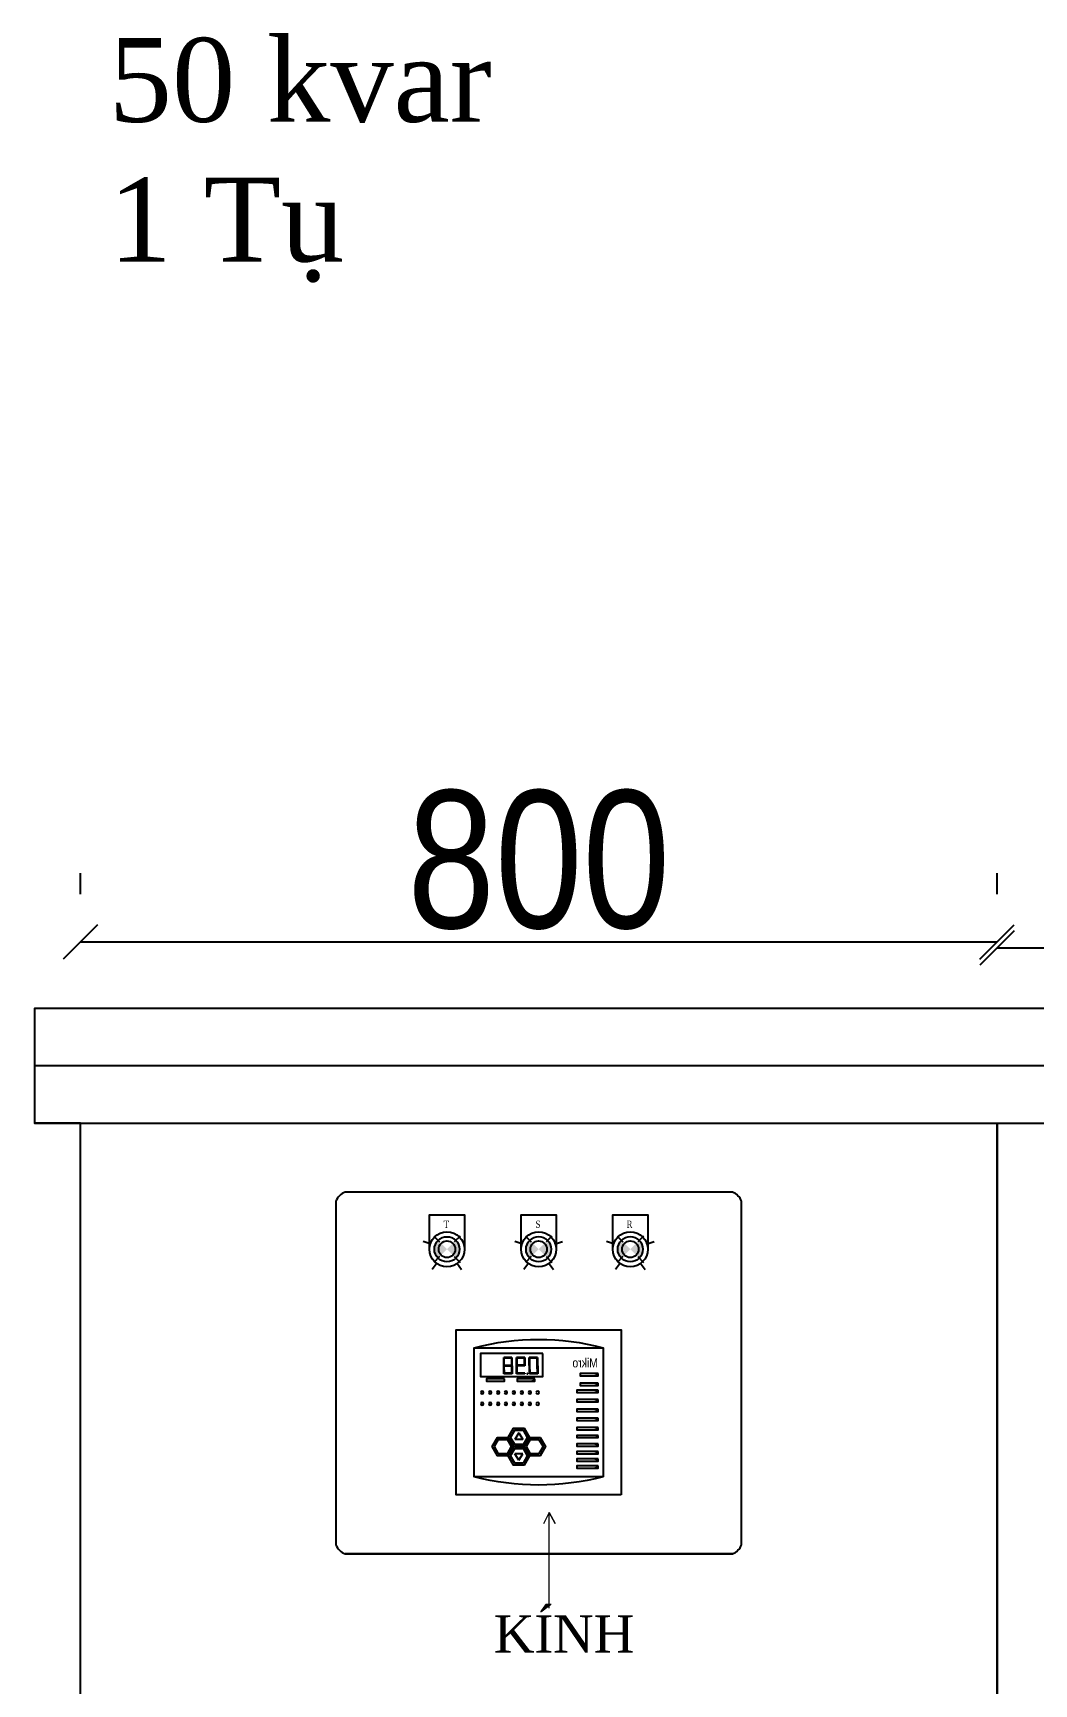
# Model space of a CAD drawing. Header units: millimetres. Extents: x 330554 to 656471, y 11007 to 130943.
# Drawn here: x 414590 to 415464, y 94741 to 96182 of the extents above; entities that cross this region are included whole.
import ezdxf
from ezdxf.enums import TextEntityAlignment as Align

# ---------------------------------------------------------------- set-up
doc = ezdxf.new("R2010")
doc.units = ezdxf.units.MM
doc.header["$LTSCALE"] = 6
for name, color, linetype in [('BASBAR', 1, 'Continuous'), ('INSIDE', 6, 'Continuous'), ('Khung Bao', 101, 'Continuous'), ('KICHTHUOC', 3, 'Continuous'), ('thước đo', 3, 'Continuous'), ('đèn báo pha', 10, 'Continuous')]:
    doc.layers.add(name, color=color, linetype=linetype)
doc.layers.add('Text KHUNG TEN', color=42, linetype='Continuous', lineweight=20)
doc.styles.add('Khung ten', font='VHELVCN.TTF', dxfattribs={"height": 30})
doc.styles.add('SIMPLEX', font='times.ttf', dxfattribs={"width": 0.7})
doc.styles.get("Standard").update_dxf_attribs({"font": 'VHELVCN.TTF', "height": 120})
doc.styles.add('tieu de', font='arialbd.ttf', dxfattribs={"height": 120})
doc.dimstyles.new('TL11', dxfattribs={"dimtxt": 60, "dimasz": 30, "dimexe": 60, "dimexo": 200, "dimgap": 10, "dimtad": 1, "dimtoh": 1, "dimdec": 0, "dimzin": 0, "dimdsep": 46, "dimtxsty": 'Standard', "dimblk": 'OBLIQUE', "dimcen": 0.09, "dimclrd": 6, "dimclre": 6, "dimclrt": 4, "dimadec": 0, "dimazin": 0, "dimtfac": 1, "dimtdec": 0, "dimtofl": 0, "dimtmove": 0, "dimatfit": 3, "dimldrblk": 'OBLIQUE', "dimfxl": 10, "dimtzin": 0, "dimarcsym": 0})

# ---------------------------------------------------------------- blocks, each defined once
blk = doc.blocks.new('bo dk tu bu')
at = {"color": 1, "ltscale": 0.1}
for p, q in [((23, 74.4), (22.9, 60.7)), ((23, 74.4), (30, 74.4)), ((23.5, 73.9), (23.5, 67.8)), ((23.5, 73.9), (29.5, 73.9)), ((29.5, 67.8), (29.5, 73.9)), ((29.9, 60.7), (30, 74.4)), ((33.9, 74.4), (33.8, 67.3)), ((33.9, 74.4), (40.9, 74.4)), ((34.4, 73.9), (34.4, 67.8)), ((34.4, 73.9), (40.4, 73.9)), ((40.4, 67.8), (40.4, 73.9)), ((40.8, 60.7), (40.9, 74.4)), ((44.7, 74.3), (44.6, 60.6)), ((44.7, 74.3), (51.7, 74.3)), ((45.2, 73.8), (45.2, 67.7)), ((45.2, 73.8), (51.2, 73.8)), ((51.2, 67.7), (51.2, 73.8)), ((51.6, 60.6), (51.7, 74.3)), ((22.9, 60.7), (29.9, 60.7)), ((23.5, 67.8), (23.4, 61.2)), ((23.4, 61.2), (29.4, 61.2)), ((29.4, 61.2), (29.5, 67.8)), ((33.8, 61.2), (33.7, 60.7)), ((33.7, 60.7), (40.8, 60.7)), ((33.8, 67.3), (40.4, 67.3)), ((33.8, 61.2), (40.3, 61.2)), ((34.2, 61.2), (34.2, 61.2)), ((34.4, 67.8), (40.4, 67.8)), ((40.3, 61.2), (40.4, 67.3)), ((44.6, 60.6), (51.6, 60.6)), ((45.2, 67.2), (45.1, 61.1)), ((45.1, 61.1), (51.1, 61.1)), ((45.2, 67.7), (51.2, 67.7)), ((45.2, 67.2), (51.2, 67.2)), ((51.1, 61.1), (51.2, 67.2))]:
    blk.add_line(p, q, dxfattribs=at)
at = {"ltscale": 0.1}
for p, q in [((38.9, 10.4), (35.4, 4.9)), ((35.4, 4.9), (42.3, 4.9)), ((38.9, 10.4), (42.3, 4.9)), ((38.9, -12.8), (35.4, -7.3)), ((35.4, -7.3), (42.3, -7.3)), ((38.9, -12.8), (42.3, -7.3))]:
    blk.add_line(p, q, dxfattribs=at)
for points in [[(18.6, 77.9), (71.5, 77.9), (71.5, 58.2), (18.6, 58.2)], [(-28.4, 60.8), (-13.3, 60.8), (-13.3, 58.8), (-28.4, 58.8)], [(25.2, 56.4), (40.3, 56.4), (40.3, 54.4), (25.2, 54.4)], [(51.1, 56.4), (66.2, 56.4), (66.2, 54.4), (51.1, 54.4)], [(-28.4, 52.7), (-13.3, 52.7), (-13.3, 50.7), (-28.4, 50.7)], [(-28.4, 46.6), (-10.2, 46.6), (-10.2, 44.6), (-28.4, 44.6)], [(-28.4, 38.8), (-10.2, 38.8), (-10.2, 36.8), (-28.4, 36.8)], [(-28.4, 30.6), (-10.2, 30.6), (-10.2, 28.7), (-28.4, 28.7)], [(-28.4, 23), (-10.2, 23), (-10.2, 21), (-28.4, 21)], [(-28.4, 15), (-10.2, 15), (-10.2, 13), (-28.4, 13)], [(47.9, 6.6), (43.4, 14.5), (34.4, 14.5), (29.8, 6.6), (34.4, -1.2), (43.4, -1.2)], [(-28.4, 8.4), (-10.2, 8.4), (-10.2, 6.5), (-28.4, 6.5)], [(-28.4, 1.1), (-10.2, 1.1), (-10.2, -0.9), (-28.4, -0.9)], [(34.4, -1.2), (29.8, 6.6), (20.8, 6.6), (16.3, -1.2), (20.8, -9), (29.8, -9)], [(32.4, -1.2), (28.9, 4.9), (21.8, 4.9), (18.2, -1.2), (21.8, -7.3), (28.9, -7.3)], [(45.9, 6.6), (42.4, 12.8), (35.3, 12.8), (31.8, 6.6), (35.3, 0.5), (42.4, 0.5)], [(61.5, -1.2), (57, 6.6), (47.9, 6.6), (43.4, -1.2), (47.9, -9), (57, -9)], [(59.5, -1.2), (56, 4.9), (48.9, 4.9), (45.4, -1.2), (48.9, -7.3), (56, -7.3)], [(-28.4, -5.2), (-10.2, -5.2), (-10.2, -7.2), (-28.4, -7.2)], [(-28.4, -11.6), (-10.2, -11.6), (-10.2, -13.6), (-28.4, -13.6)], [(47.9, -9), (43.4, -1.2), (34.4, -1.2), (29.8, -9), (34.4, -16.9), (43.4, -16.9)], [(46, -9), (42.4, -2.9), (35.3, -2.9), (31.8, -9), (35.3, -15.1), (42.4, -15.1)], [(-28.4, -17.4), (-10.2, -17.4), (-10.2, -19.4), (-28.4, -19.4)]]:
    blk.add_lwpolyline(points, close=True, dxfattribs=at)
at = {"color": 1, "ltscale": 0.1}
for centre, radius in [((-27, 59.8), 0.739), ((26.5, 55.4), 0.739), ((31.6, 60.7), 0.242), ((22.9, 44.8), 1.15), ((29.6, 44.8), 1.15), ((36.3, 44.8), 1.15)]:
    blk.add_circle(centre, radius, dxfattribs=at)
at = {"ltscale": 0.1}
for centre, radius in [((-27, 51.7), 0.739), ((-27, 45.6), 0.739), ((43.1, 44.8), 1.15), ((49.8, 44.8), 1.15), ((56.5, 44.8), 1.15), ((63.3, 44.8), 1.15), ((70, 44.8), 1.15), ((-27, 37.8), 0.739), ((-27, 29.6), 0.739), ((22.9, 35.2), 1.15), ((29.6, 35.2), 1.15), ((36.3, 35.2), 1.15), ((43.1, 35.2), 1.15), ((49.8, 35.2), 1.15), ((56.5, 35.2), 1.15), ((63.3, 35.2), 1.15), ((70, 35.2), 1.15), ((-27, 22), 0.739), ((-27, 14), 0.739), ((-27, 7.4), 0.739), ((-27, 0.1), 0.739), ((-27, -6.2), 0.739), ((-27, -12.6), 0.739), ((-27, -18.4), 0.739)]:
    blk.add_circle(centre, radius, dxfattribs=at)
at = {"layer": 'INSIDE', "color": 6}
for points in [[(-47.9, -42), (92.1, -42), (92.1, 98), (-47.9, 98)], [(-32.6, -26.7), (76.8, -26.7), (76.8, 82.7), (-32.6, 82.7)]]:
    blk.add_lwpolyline(points, close=True, dxfattribs=at)
for centre, start, end in [((22.1, -124.5), 75.2113, 104.7887), ((22.1, 180.5), 255.2113, 284.7887)]:
    blk.add_arc(centre, 214.3, start, end, dxfattribs=at)
at = {"layer": 'Text KHUNG TEN', "color": 5, "lineweight": 13, "style": 'Khung ten'}
blk.add_text('Mikro', height=7.71, dxfattribs=at).set_placement((-28.2, 69.9), align=Align.MIDDLE_LEFT)
blk = doc.blocks.new('_Oblique')
at = {"color": 0, "lineweight": -2}
blk.add_line((-0.5, -0.5), (0.5, 0.5), dxfattribs=at)
blk = doc.blocks.new('*D555')
at = {"layer": 'Defpoints', "color": 0, "transparency": 16777216}
for p in [(415431.6, 95388.9), (414631.6, 95230.7), (415431.6, 95230.7)]:
    blk.add_point(p, dxfattribs=at)
at = {"layer": 'Khung Bao', "color": 6, "lineweight": -2, "transparency": 16777216}
for p, q in [((414631.6, 95430.7), (414631.6, 95448.9)), ((415431.6, 95430.7), (415431.6, 95448.9)), ((414631.6, 95388.9), (415431.6, 95388.9))]:
    blk.add_line(p, q, dxfattribs=at)
at = {"layer": 'Khung Bao', "color": 6, "lineweight": -2, "transparency": 16777216, "xscale": 30, "yscale": 30, "zscale": 30, "rotation": 180}
blk.add_blockref('_Oblique', (414631.6, 95388.9), dxfattribs=at)
at = {"layer": 'Khung Bao', "color": 6, "lineweight": -2, "transparency": 16777216, "xscale": 30, "yscale": 30, "zscale": 30}
blk.add_blockref('_Oblique', (415431.6, 95388.9), dxfattribs=at)
at = {"layer": 'Khung Bao', "color": 4, "transparency": 16777216, "insert": (415031.6, 95460.2), "char_height": 120, "attachment_point": 5}
blk.add_mtext('800', dxfattribs=at)
blk = doc.blocks.new('*D556')
at = {"layer": 'Defpoints', "color": 0, "transparency": 16777216}
for p in [(416231.6, 95383.7), (415431.6, 95235.7), (416231.6, 95230.7)]:
    blk.add_point(p, dxfattribs=at)
at = {"layer": 'Khung Bao', "color": 6, "lineweight": -2, "transparency": 16777216}
for p, q in [((415431.6, 95435.7), (415431.6, 95443.7)), ((416231.6, 95430.7), (416231.6, 95443.7)), ((415431.6, 95383.7), (416231.6, 95383.7))]:
    blk.add_line(p, q, dxfattribs=at)
at = {"layer": 'Khung Bao', "color": 6, "lineweight": -2, "transparency": 16777216, "xscale": 30, "yscale": 30, "zscale": 30, "rotation": 180}
blk.add_blockref('_Oblique', (415431.6, 95383.7), dxfattribs=at)
at = {"layer": 'Khung Bao', "color": 6, "lineweight": -2, "transparency": 16777216, "xscale": 30, "yscale": 30, "zscale": 30}
blk.add_blockref('_Oblique', (416231.6, 95383.7), dxfattribs=at)
at = {"layer": 'Khung Bao', "color": 4, "transparency": 16777216, "insert": (415831.6, 95454.9), "char_height": 120, "attachment_point": 5}
blk.add_mtext('800', dxfattribs=at)
blk = doc.blocks.new('*D557')
at = {"layer": 'Defpoints', "color": 0, "transparency": 16777216}
for p in [(414591.6, 95330.7), (414543.2, 93530.7), (414631.6, 93530.7)]:
    blk.add_point(p, dxfattribs=at)
at = {"layer": 'Khung Bao', "color": 6, "lineweight": -2, "transparency": 16777216}
for p, q in [((414391.6, 95330.7), (414483.2, 95330.7)), ((414543.2, 95330.7), (414543.2, 93530.7)), ((414431.6, 93530.7), (414483.2, 93530.7))]:
    blk.add_line(p, q, dxfattribs=at)
at = {"layer": 'Khung Bao', "color": 6, "lineweight": -2, "transparency": 16777216, "xscale": 30, "yscale": 30, "zscale": 30}
for p, rotation in [((414543.2, 95330.7), 90), ((414543.2, 93530.7), 270)]:
    blk.add_blockref('_Oblique', p, dxfattribs=dict(at, rotation=rotation))
at = {"layer": 'Khung Bao', "color": 4, "transparency": 16777216, "insert": (414472, 94430.7), "char_height": 120, "attachment_point": 5, "rotation": 90}
blk.add_mtext('1800', dxfattribs=at)

msp = doc.modelspace()

# ---------------------------------------------------------------- hatches: boundary and pattern name
at = {"layer": 'KICHTHUOC', "ltscale": 8}
h = msp.add_hatch(color=2, dxfattribs=at)
h.paths.add_polyline_path([(415023.722, 95112.956, -0.19891237), (415020.5, 95120.734, -0.19891237), (415023.722, 95128.512), (415031.5, 95120.734)])
h.paths.add_polyline_path([(415039.278, 95112.956), (415031.5, 95120.734), (415039.278, 95128.512, -0.19891237), (415042.5, 95120.734, -0.19891237)])
at = {"layer": 'thước đo', "ltscale": 8}
h = msp.add_hatch(color=256, dxfattribs=at)
h.paths.add_polyline_path([(414943.696, 95112.946, -0.19891237), (414940.474, 95120.724, -0.19891237), (414943.696, 95128.502), (414951.474, 95120.724)])
h.paths.add_polyline_path([(414959.252, 95112.946), (414951.474, 95120.724), (414959.252, 95128.502, -0.19891237), (414962.474, 95120.724, -0.19891237)])
at = {"layer": 'đèn báo pha', "ltscale": 8}
h = msp.add_hatch(color=1, dxfattribs=at)
h.paths.add_polyline_path([(415103.722, 95112.956, -0.19891237), (415100.5, 95120.734, -0.19891237), (415103.722, 95128.512), (415111.5, 95120.734)])
h.paths.add_polyline_path([(415119.278, 95112.956), (415111.5, 95120.734), (415119.278, 95128.512, -0.19891237), (415122.5, 95120.734, -0.19891237)])

# ---------------------------------------------------------------- linework, layer by layer
at = {"ltscale": 8}
for p, q in [((414936.224, 95143.051), (414936.224, 95150.675)), ((415016.25, 95143.06), (415016.25, 95150.685)), ((415096.25, 95143.06), (415096.25, 95150.685))]:
    msp.add_line(p, q, dxfattribs=at)
at = {"color": 8}
for p, q in [((415100.01, 95132.224), (415105.066, 95127.168)), ((415100.01, 95132.224), (415105.066, 95127.168)), ((415122.991, 95132.224), (415117.935, 95127.168)), ((415122.991, 95132.224), (415117.935, 95127.168)), ((415105.066, 95114.299), (415100.01, 95109.243)), ((415105.066, 95114.299), (415100.01, 95109.243)), ((415117.935, 95114.299), (415122.991, 95109.243)), ((415117.935, 95114.299), (415122.991, 95109.243))]:
    msp.add_line(p, q, dxfattribs=at)
at = {"ltscale": 8}
msp.add_circle((415111.5, 95120.734), 15.249, dxfattribs=at)
at = {"linetype": 'ByBlock', "lineweight": 18, "ltscale": 8}
msp.add_circle((415111.5, 95120.734), 7.225, dxfattribs=at)
at = {"layer": 'BASBAR', "color": 6}
for points in [[(414936.298, 95122.214), (414936.224, 95122.214), (414936.224, 95150.675), (414966.65, 95150.675), (414966.65, 95122.214)], [(415016.324, 95122.223), (415016.25, 95122.223), (415016.25, 95150.685), (415046.676, 95150.685), (415046.676, 95122.223)], [(415096.324, 95122.223), (415096.25, 95122.223), (415096.25, 95150.685), (415126.676, 95150.685), (415126.676, 95122.223)]]:
    msp.add_lwpolyline(points, dxfattribs=at)
at = {"layer": 'KICHTHUOC', "color": 2, "ltscale": 8}
for p, q in [((415020.01, 95132.224), (415025.066, 95127.168)), ((415042.991, 95132.224), (415037.935, 95127.168)), ((415017.608, 95125.248), (415010.745, 95127.477)), ((415045.393, 95125.248), (415052.255, 95127.477)), ((415022.914, 95108.916), (415018.673, 95103.079)), ((415025.066, 95114.299), (415020.01, 95109.243)), ((415037.935, 95114.299), (415042.991, 95109.243)), ((415040.086, 95108.916), (415044.327, 95103.079))]:
    msp.add_line(p, q, dxfattribs=at)
for radius in [15.249, 15.249, 11, 11, 11, 11, 11, 11, 11, 11, 11, 11, 11, 11, 11, 11, 11, 11, 11, 11, 11, 11, 11, 11, 11, 11, 11, 7.225, 7.225]:
    msp.add_circle((415031.5, 95120.734), radius, dxfattribs=at)
at = {"layer": 'KICHTHUOC', "ltscale": 8}
msp.add_circle((415111.5, 95120.734), 11, dxfattribs=at)
msp.add_circle((415111.5, 95120.734), 11, dxfattribs=at)
msp.add_circle((415111.5, 95120.734), 11, dxfattribs=at)
msp.add_circle((415111.5, 95120.734), 11, dxfattribs=at)
msp.add_circle((415111.5, 95120.734), 11, dxfattribs=at)
msp.add_circle((415111.5, 95120.734), 11, dxfattribs=at)
at = {"layer": 'thước đo', "color": 0, "linetype": 'ByBlock', "ltscale": 8}
for p, q in [((416271.602, 95280.685), (414591.602, 95280.685)), ((414631.602, 95230.685), (414591.602, 95230.685)), ((415111.5, 94854.868), (414862.568, 94854.868)), ((415200.636, 94854.868), (414862.568, 94854.868))]:
    msp.add_line(p, q, dxfattribs=at)
at = {"layer": 'thước đo', "ltscale": 8}
for p, q in [((414939.984, 95132.214), (414945.039, 95127.159)), ((414962.965, 95132.214), (414957.909, 95127.159)), ((414937.581, 95125.238), (414930.719, 95127.468)), ((414942.888, 95108.906), (414938.647, 95103.069)), ((414945.039, 95114.289), (414939.984, 95109.233)), ((414957.909, 95114.289), (414962.965, 95109.233)), ((414960.06, 95108.906), (414964.301, 95103.069))]:
    msp.add_line(p, q, dxfattribs=at)
at = {"layer": 'thước đo', "color": 7, "lineweight": 18, "ltscale": 8}
for p, q in [((415040.794, 94891.063), (415035.794, 94881.063)), ((415040.794, 94807.563), (415040.794, 94891.063)), ((415040.794, 94891.063), (415045.794, 94881.563)), ((415045.794, 94881.563), (415040.794, 94891.063))]:
    msp.add_line(p, q, dxfattribs=at)
at = {"layer": 'thước đo', "color": 0, "linetype": 'ByBlock', "ltscale": 8}
for points in [[(416271.602, 95330.685), (414591.602, 95330.685), (414591.602, 95230.685), (416271.602, 95230.685)], [(416231.602, 93630.685), (414631.602, 93630.685), (414631.602, 95230.685), (416231.602, 95230.685)], [(415431.602, 93630.685), (414631.602, 93630.685), (414631.602, 95230.685), (415431.602, 95230.685)], [(416231.602, 93630.685), (415431.602, 93630.685), (415431.602, 95230.685), (416231.602, 95230.685)]]:
    msp.add_lwpolyline(points, close=True, dxfattribs=at)
for points in [[(414854.602, 95162.617), (414854.602, 94862.936)], [(415200.636, 95170.685), (414862.568, 95170.685)], [(415208.602, 94862.936), (415208.602, 95162.617)], [(414862.568, 94854.868), (415200.636, 94854.868)]]:
    msp.add_lwpolyline(points, dxfattribs=at)
at = {"layer": 'thước đo', "ltscale": 8}
for centre, radius in [((414951.474, 95120.724), 15.249), ((414951.474, 95120.724), 15.249), ((414951.474, 95120.724), 11), ((414951.474, 95120.724), 11), ((414951.474, 95120.724), 11), ((414951.474, 95120.724), 11), ((414951.474, 95120.724), 11), ((414951.474, 95120.724), 11), ((414951.474, 95120.724), 11), ((414951.474, 95120.724), 11), ((414951.474, 95120.724), 11), ((414951.474, 95120.724), 11), ((414951.474, 95120.724), 11), ((414951.474, 95120.724), 11), ((414951.474, 95120.724), 11), ((414951.474, 95120.724), 11), ((414951.474, 95120.724), 11), ((414951.474, 95120.724), 11), ((414951.474, 95120.724), 11), ((414951.474, 95120.724), 11), ((414951.474, 95120.724), 11), ((414951.474, 95120.724), 11), ((414951.474, 95120.724), 11), ((414951.474, 95120.724), 11), ((414951.474, 95120.724), 11), ((414951.474, 95120.724), 11), ((414951.474, 95120.724), 11), ((415111.5, 95120.734), 11), ((414951.474, 95120.724), 7.225), ((414951.474, 95120.724), 7.225)]:
    msp.add_circle(centre, radius, dxfattribs=at)
at = {"layer": 'thước đo', "color": 0, "linetype": 'ByBlock', "ltscale": 8}
for centre, start, end in [((414867.694, 95157.657), 111.478051, 159.25288), ((414867.694, 95157.657), 111.478051, 159.25288), ((415195.51, 95157.657), 20.74712, 68.521949), ((415195.51, 95157.657), 20.74712, 68.521949), ((414867.694, 94867.895), 200.74712, 248.521949), ((414867.694, 94867.895), 200.74712, 248.521949), ((415195.51, 94867.895), 291.478051, 339.25288), ((415195.51, 94867.895), 291.478051, 339.25288)]:
    msp.add_arc(centre, 14, start, end, dxfattribs=at)
at = {"layer": 'đèn báo pha', "color": 1, "ltscale": 8}
for p, q in [((414936.224, 95120.542), (414936.224, 95143.051)), ((415016.25, 95120.552), (415016.25, 95143.06)), ((415096.25, 95120.552), (415096.25, 95143.06)), ((415097.608, 95125.248), (415090.745, 95127.477)), ((415125.393, 95125.248), (415132.255, 95127.477)), ((415102.914, 95108.916), (415098.673, 95103.079)), ((415120.086, 95108.916), (415124.327, 95103.079))]:
    msp.add_line(p, q, dxfattribs=at)
for radius in [15.249, 11, 11, 11, 11, 11, 11, 11, 11, 11, 11, 11, 11, 7.225]:
    msp.add_circle((415111.5, 95120.734), radius, dxfattribs=at)
at = {"layer": 'đèn báo pha', "ltscale": 8}
msp.add_circle((415111.5, 95120.734), 11, dxfattribs=at)
msp.add_circle((415111.5, 95120.734), 11, dxfattribs=at)
msp.add_circle((415111.5, 95120.734), 11, dxfattribs=at)
msp.add_circle((415111.5, 95120.734), 11, dxfattribs=at)
msp.add_circle((415111.5, 95120.734), 11, dxfattribs=at)
msp.add_circle((415111.5, 95120.734), 11, dxfattribs=at)

# ---------------------------------------------------------------- block references
at = {"xscale": -1.028571428963915, "yscale": 1.028571428993018, "zscale": 1.028571428993018}
msp.add_blockref('bo dk tu bu', (415054.201, 94949.745), dxfattribs=at)

# ---------------------------------------------------------------- texts
at = {"linetype": 'ByBlock', "lineweight": 18, "ltscale": 8, "insert": (415114.987, 94801.304), "char_height": 32.4648, "width": 3213.16342, "attachment_point": 3}
msp.add_mtext('{\\fTimes New Roman|b0|i0|c0|p18; KÍNH}', dxfattribs=at)
at = {"layer": 'KICHTHUOC', "color": 2, "ltscale": 8, "style": 'SIMPLEX', "width": 0.8}
msp.add_text('S', height=6.3, dxfattribs=at).set_placement((415030.913, 95142.563), align=Align.MIDDLE_CENTER)
at = {"layer": 'thước đo', "ltscale": 8, "style": 'SIMPLEX', "width": 0.8}
msp.add_text('T', height=6.3, dxfattribs=at).set_placement((414950.913, 95142.553), align=Align.MIDDLE_CENTER)
at = {"layer": 'thước đo', "color": 0, "linetype": 'ByBlock', "ltscale": 8, "insert": (414656.303, 96177.571), "char_height": 73.125, "width": 723.78472, "attachment_point": 1, "style": 'tieu de'}
msp.add_mtext('{\\fTimes New Roman|b0|i0|c0|p18;50 kvar\\P1 Tụ}', dxfattribs=at)
at = {"layer": 'đèn báo pha', "color": 1, "ltscale": 8, "style": 'SIMPLEX', "width": 0.8}
msp.add_text('R', height=6.3, dxfattribs=at).set_placement((415110.852, 95142.563), align=Align.MIDDLE_CENTER)

# ---------------------------------------------------------------- dimensions: what is measured, and where the dimension line sits
at = {"layer": 'Khung Bao'}
for base, p1, p2, picture, middle in [((415431.602, 95388.892), (414631.602, 95230.685), (415431.602, 95230.685), '*D555', (415031.602, 95460.172)), ((416231.602, 95383.661), (415431.602, 95235.685), (416231.602, 95230.685), '*D556', (415831.602, 95454.941))]:
    dim = msp.add_linear_dim(base=base, p1=p1, p2=p2, dimstyle='TL11', dxfattribs=at)
    dim.commit()
    dim.dimension.update_dxf_attribs({"geometry": picture, "text_midpoint": middle})
dim = msp.add_linear_dim(base=(414543.235, 93530.685), p1=(414591.602, 95330.685), p2=(414631.602, 93530.685), angle=90, dimstyle='TL11', dxfattribs=at)
dim.commit()
dim.dimension.update_dxf_attribs({"geometry": '*D557', "text_midpoint": (414471.955, 94430.685)})

doc.saveas('drawing.dxf')
